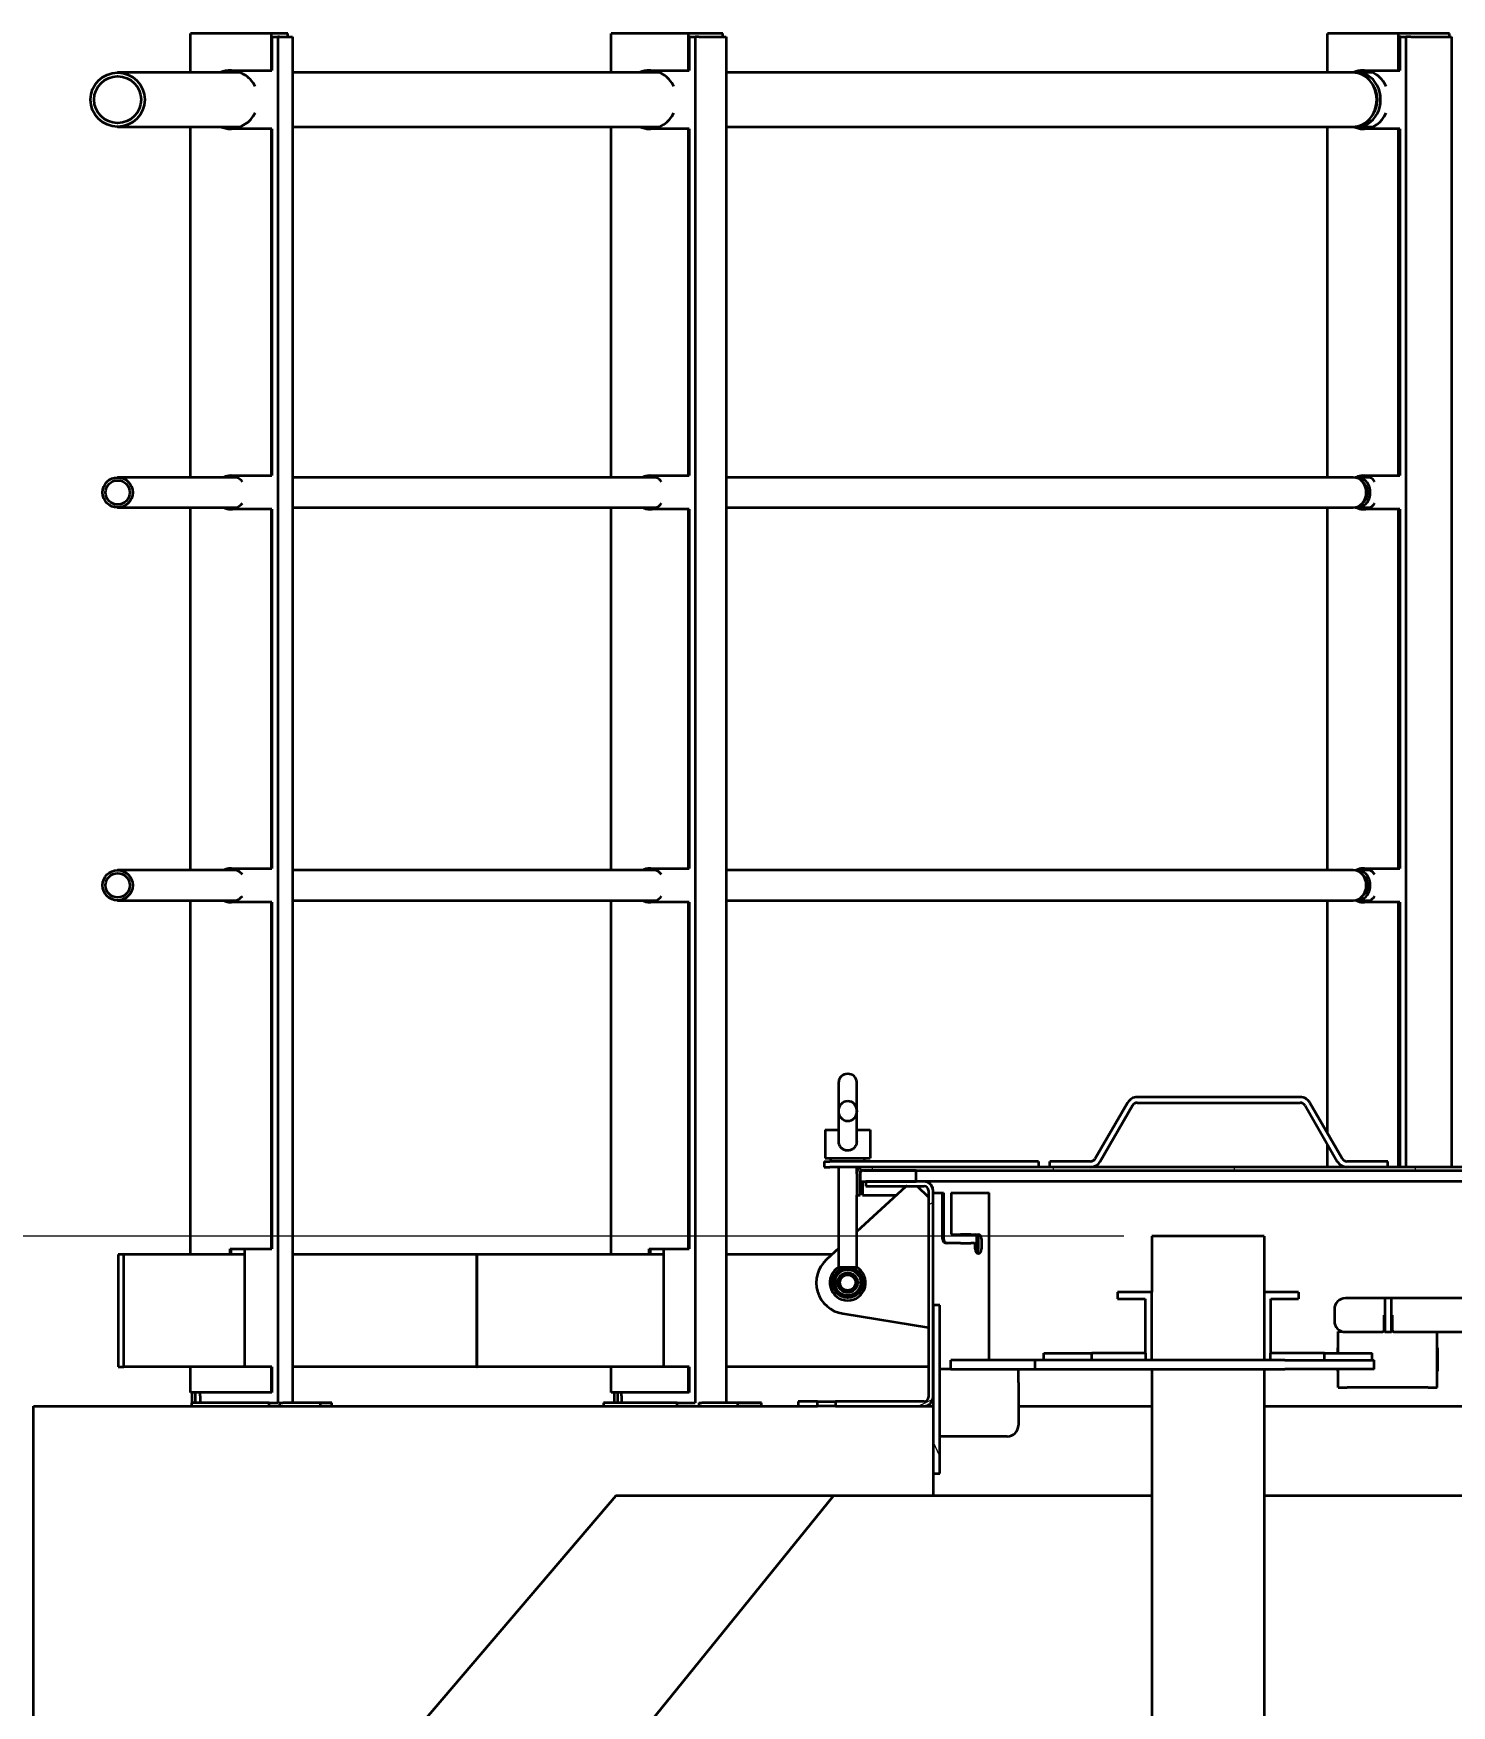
# Model space of a CAD drawing. Header units: millimetres. Extents: x 0 to 42050, y 0 to 29700.
# Drawn here: x 3767 to 5030, y 26029 to 27519 of the extents above; entities that cross this region are included whole.
import ezdxf

# ---------------------------------------------------------------- set-up
doc = ezdxf.new("R2010")
doc.units = ezdxf.units.MM
doc.header["$LTSCALE"] = 50
for name, color, linetype, lineweight in [('Dimension', 7, 'Continuous', 18), ('Hatch', 7, 'Continuous', 18), ('Visible', 7, 'Continuous', 35)]:
    doc.layers.add(name, color=color, linetype=linetype, lineweight=lineweight)
doc.styles.add('Title', font='arial.ttf')
doc.dimstyles.new('Default - Method 2b', dxfattribs={"dimscale": 50, "dimtxt": 3, "dimasz": 2.5, "dimexe": 3, "dimexo": 0.5, "dimgap": 0.7, "dimtad": 0, "dimtoh": 1, "dimdec": 1, "dimrnd": 1e-08, "dimtxsty": 'Title', "dimcen": 0.09, "dimdle": 10, "dimclrd": 256, "dimclre": 256, "dimclrt": 7, "dimadec": 0, "dimazin": 2, "dimtfac": 0.833333, "dimtdec": 1, "dimtmove": 0, "dimatfit": 3, "dimfxl": 1, "dimtolj": 1, "dimlwd": -1, "dimlwe": -1, "dimarcsym": 0})
pattern_1 = [(10, (0, 0), (-27.56665, 156.3382), [])]
pattern_2 = [(25, (0, 0), (-67.09065, 143.8764), [])]
pattern_3 = [(115.0002, (0, 0), (-143.8761, -67.0912), [])]
pattern_4 = [(100.0002, (0, 0), (-156.33815, -27.5671), [])]

# ---------------------------------------------------------------- blocks, each defined once
blk = doc.blocks.new('*D29')
at = {"layer": 'Defpoints', "color": 0, "transparency": 16777216}
for p in [(4763.2, 26447.8), (2496.9, 19936.3), (3496.9, 19936.3)]:
    blk.add_point(p, dxfattribs=at)
at = {"layer": 'Dimension', "transparency": 16777216}
for p, q in [((4738.2, 26447.8), (2346.9, 26447.8)), ((2496.9, 26322.8), (2496.9, 23437)), ((2496.9, 20061.3), (2496.9, 22947.1)), ((3471.9, 19936.3), (2346.9, 19936.3))]:
    blk.add_line(p, q, dxfattribs=at)
for points in [[(2476, 26322.8), (2517.7, 26322.8), (2496.9, 26447.8)], [(2476, 20061.3), (2517.7, 20061.3), (2496.9, 19936.3)]]:
    blk.add_solid(points, dxfattribs=at)
at = {"layer": 'Dimension', "color": 7, "transparency": 16777216, "insert": (2573.5, 22982.1), "char_height": 150, "attachment_point": 7, "rotation": 90, "style": 'Title'}
blk.add_mtext('\\A1;6511', dxfattribs=at)

msp = doc.modelspace()

# ---------------------------------------------------------------- hatches: boundary and pattern name
at = {"layer": 'Hatch'}
h = msp.add_hatch(dxfattribs=at)
h.set_pattern_fill('ANSI31', color=256, scale=1270, angle=-35, style=0)
h.set_pattern_definition(pattern_1)
edge = h.paths.add_edge_path()
edge.add_ellipse((3841.88, 27460.34), major_axis=(24.15, 0), ratio=1, start_angle=0, end_angle=360)
edge = h.paths.add_edge_path(flags=0)
edge.add_ellipse((3841.88, 27460.34), major_axis=(-20.9, 0), ratio=1, start_angle=0, end_angle=360)
h = msp.add_hatch(dxfattribs=at)
h.set_pattern_fill('ANSI31', color=256, scale=1270, angle=85.00025, style=0)
h.set_pattern_definition([(130.00025, (0, 0), (-121.6091, -102.0431), [])])
edge = h.paths.add_edge_path()
edge.add_ellipse((3841.88, 27110.34), major_axis=(13.45, 0), ratio=1, start_angle=0, end_angle=360)
edge = h.paths.add_edge_path(flags=0)
edge.add_ellipse((3841.88, 27110.34), major_axis=(-10.8, 0), ratio=1, start_angle=0, end_angle=360)
h = msp.add_hatch(dxfattribs=at)
h.set_pattern_fill('ANSI31', color=256, scale=1270, angle=-20, style=0)
h.set_pattern_definition(pattern_2)
edge = h.paths.add_edge_path()
edge.add_ellipse((3841.88, 26760.34), major_axis=(13.45, 0), ratio=1, start_angle=0, end_angle=360)
edge = h.paths.add_edge_path(flags=0)
edge.add_ellipse((3841.88, 26760.34), major_axis=(-10.8, 0), ratio=1, start_angle=0, end_angle=360)
h = msp.add_hatch(dxfattribs=at)
h.set_pattern_fill('ANSI31', color=256, scale=1270, angle=55.00018, style=0)
h.set_pattern_definition(pattern_4)
edge = h.paths.add_edge_path()
edge.add_ellipse((4492.23, 26559.17), major_axis=(0, 9.1), ratio=0.8790755, start_angle=0, end_angle=360)
h = msp.add_hatch(dxfattribs=at)
h.set_pattern_fill('ANSI31', color=256, scale=1270, angle=55.00018, style=0)
h.set_pattern_definition(pattern_4)
edge = h.paths.add_edge_path()
edge.add_line((4503.23, 26484.34), (4503.23, 26496.34))
edge.add_line((4503.23, 26496.34), (4503.23, 26503.34))
edge.add_ellipse((4506.23, 26503.34), major_axis=(-3, 0), ratio=1, start_angle=270, end_angle=360, ccw=False)
edge.add_line((4506.23, 26506.34), (4553.23, 26506.34))
edge.add_line((4553.23, 26506.34), (6383.23, 26506.34))
edge.add_line((6383.23, 26506.34), (6430.23, 26506.34))
edge.add_ellipse((6430.23, 26503.34), major_axis=(3, 0), ratio=1, start_angle=0, end_angle=90, ccw=False)
edge.add_line((6433.23, 26503.34), (6433.23, 26496.34))
edge.add_line((6433.23, 26496.34), (6433.23, 26484.34))
edge.add_line((6433.23, 26484.34), (6436.23, 26484.34))
edge.add_line((6436.23, 26484.34), (6436.23, 26503.34))
edge.add_ellipse((6430.23, 26503.34), major_axis=(6, 0), ratio=1, start_angle=0, end_angle=90)
edge.add_line((6430.23, 26509.34), (4506.23, 26509.34))
edge.add_ellipse((4506.23, 26503.34), major_axis=(-6, 0), ratio=1, start_angle=270, end_angle=360)
edge.add_line((4500.23, 26503.34), (4500.23, 26484.34))
edge.add_line((4500.23, 26484.34), (4503.23, 26484.34))
h = msp.add_hatch(dxfattribs=at)
h.set_pattern_fill('ANSI31', color=256, scale=1270, angle=-35, style=0)
h.set_pattern_definition(pattern_1)
h.paths.add_polyline_path([(4503.23, 26506.34), (4503.23, 26503.34), (4503.23, 26496.34), (4508.23, 26496.34), (4553.23, 26496.34), (4553.23, 26506.34), (4506.23, 26506.34)])
h = msp.add_hatch(dxfattribs=at)
h.set_pattern_fill('ANSI31', color=256, scale=1270, angle=-20, style=0)
h.set_pattern_definition(pattern_2)
edge = h.paths.add_edge_path()
edge.add_line((4481.23, 26300.34), (4481.23, 26296.34))
edge.add_line((4481.23, 26296.34), (4560.23, 26296.34))
edge.add_ellipse((4560.23, 26304.34), major_axis=(8, 0), ratio=1, start_angle=270, end_angle=360)
edge.add_line((4568.23, 26304.34), (4568.23, 26386.34))
edge.add_line((4568.23, 26386.34), (4568.23, 26488.34))
edge.add_ellipse((4560.23, 26488.34), major_axis=(8, 0), ratio=1, start_angle=0, end_angle=90)
edge.add_line((4560.23, 26496.34), (4508.23, 26496.34))
edge.add_line((4508.23, 26496.34), (4508.23, 26492.34))
edge.add_line((4508.23, 26492.34), (4560.23, 26492.34))
edge.add_ellipse((4560.23, 26488.34), major_axis=(4, 0), ratio=1, start_angle=0, end_angle=90, ccw=False)
edge.add_line((4564.23, 26488.34), (4564.23, 26304.34))
edge.add_ellipse((4560.23, 26304.34), major_axis=(0, -4), ratio=1, start_angle=0, end_angle=90, ccw=False)
edge.add_line((4560.23, 26300.34), (4481.23, 26300.34))
h = msp.add_hatch(dxfattribs=at)
h.set_pattern_fill('ANSI31', color=256, scale=1270, angle=70.00021, style=0)
h.set_pattern_definition(pattern_3)
h.paths.add_polyline_path([(3847.38, 26331.34), (3847.38, 26431.34), (3842.38, 26431.34), (3842.38, 26331.34)])
h = msp.add_hatch(dxfattribs=at)
h.set_pattern_fill('ANSI31', color=256, scale=1270, angle=70.00021, style=0)
h.set_pattern_definition(pattern_3)
h.paths.add_polyline_path([(4568.23, 26236.34), (4574.23, 26236.34), (4574.23, 26386.34), (4568.23, 26386.34), (4568.23, 26304.34)])
h = msp.add_hatch(dxfattribs=at)
h.set_pattern_fill('ANSI31', color=256, scale=1270, angle=70.00021, style=0)
h.set_pattern_definition(pattern_3)
h.paths.add_polyline_path([(4976.73, 26362.34), (4976.73, 26392.34), (4970.73, 26392.34), (4970.73, 26362.34)])
h = msp.add_hatch(dxfattribs=at)
h.set_pattern_fill('ANSI31', color=256, scale=1270, angle=-20, style=0)
h.set_pattern_definition(pattern_2)
h.paths.add_polyline_path([(4465.23, 26296.34), (4465.23, 26300.34), (4448.23, 26300.34), (4448.23, 26296.34)])

# ---------------------------------------------------------------- linework, layer by layer
at = {"layer": 'Visible', "color": 9, "true_color": 0xc0c0c0}
for p, q in [((3978.73, 27519.34), (3906.71, 27519.34)), ((3906.71, 27484.49), (3906.71, 27519.34)), ((3993.41, 27519.34), (3978.73, 27519.34)), ((3978.73, 27519.34), (3978.73, 27486.34)), ((3993.41, 27516.34), (3993.41, 27519.34)), ((4350.03, 27519.34), (4281.45, 27519.34)), ((4281.45, 27484.49), (4281.45, 27519.34)), ((4380.88, 27519.34), (4350.03, 27519.34)), ((4350.03, 27519.34), (4350.03, 27486.34)), ((4380.88, 27516.34), (4380.88, 27519.34)), ((4982.43, 27519.34), (4919.66, 27519.34)), ((4919.66, 27484.49), (4919.66, 27519.34)), ((5028.39, 27519.34), (4982.43, 27519.34)), ((4982.43, 27519.34), (4982.43, 27486.34)), ((5028.39, 27516.34), (5028.39, 27519.34)), ((3979.22, 27516.34), (3979.22, 27486.34)), ((3979.54, 27516.34), (3979.22, 27516.34)), ((3979.54, 27516.34), (3984.48, 27516.34)), ((3984.48, 27516.34), (3984.48, 26299.34)), ((3985.95, 27516.34), (3984.48, 27516.34)), ((3985.95, 27516.34), (3996.06, 27516.34)), ((3996.06, 27516.34), (3997.53, 27516.34)), ((3997.53, 27516.34), (3997.53, 26299.35)), ((4351.06, 27516.34), (4351.06, 27486.34)), ((4351.74, 27516.34), (4351.06, 27516.34)), ((4351.74, 27516.34), (4356.44, 27516.34)), ((4356.44, 27516.34), (4356.44, 26299.34)), ((4359.52, 27516.34), (4356.44, 27516.34)), ((4359.52, 27516.34), (4380.78, 27516.34)), ((4380.78, 27516.34), (4383.86, 27516.34)), ((4383.86, 27516.34), (4383.86, 26299.35)), ((4983.96, 27516.34), (4983.96, 27486.34)), ((4984.98, 27516.34), (4983.96, 27516.34)), ((4984.98, 27516.34), (4989.28, 27516.34)), ((4989.28, 27516.34), (4989.28, 26509.34)), ((4993.88, 27516.34), (4989.28, 27516.34)), ((4993.88, 27516.34), (5025.54, 27516.34)), ((5025.54, 27516.34), (5030.13, 27516.34)), ((5030.13, 27516.34), (5030.13, 26509.34)), ((3951.6, 27484.49), (3841.88, 27484.49)), ((3942.72, 27486.34), (3978.73, 27486.34)), ((3948.43, 27486.34), (3954.39, 27482.85)), ((3978.73, 27486.34), (3979.22, 27486.34)), ((4325.13, 27484.49), (3997.53, 27484.49)), ((4314.09, 27486.18), (4314.09, 27484.49)), ((4315.74, 27486.34), (4350.03, 27486.34)), ((4322.12, 27486.34), (4327.79, 27482.85)), ((4350.03, 27486.34), (4351.06, 27486.34)), ((4942.58, 27484.49), (4383.86, 27484.49)), ((4960.62, 27484.49), (4946.11, 27484.49)), ((4951.05, 27486.34), (4982.43, 27486.34)), ((4957.87, 27486.34), (4963.06, 27482.85)), ((4982.43, 27486.34), (4983.96, 27486.34)), ((4963.69, 27462.73), (4963.68, 27462.8)), ((4963.69, 27457.94), (4963.68, 27457.87)), ((3841.88, 27436.19), (3951.06, 27436.19)), ((3906.71, 27123.79), (3906.71, 27436.19)), ((3978.73, 27434.34), (3942.72, 27434.34)), ((3978.73, 27434.34), (3978.73, 27125.34)), ((3979.22, 27434.34), (3978.73, 27434.34)), ((3979.22, 27434.34), (3979.22, 27125.34)), ((3997.53, 27436.19), (4324.62, 27436.19)), ((4281.45, 27123.79), (4281.45, 27436.19)), ((4314.09, 27436.19), (4314.09, 27434.49)), ((4350.03, 27434.34), (4315.74, 27434.34)), ((4317.08, 27436.19), (4317.08, 27434.38)), ((4350.03, 27434.34), (4350.03, 27125.34)), ((4351.06, 27434.34), (4350.03, 27434.34)), ((4351.06, 27434.34), (4351.06, 27125.34)), ((4383.86, 27436.19), (4942.58, 27436.19)), ((4919.66, 27123.79), (4919.66, 27436.19)), ((4946.11, 27436.19), (4960.16, 27436.19)), ((4982.43, 27434.34), (4951.05, 27434.34)), ((4982.43, 27434.34), (4982.43, 27125.34)), ((4983.96, 27434.34), (4982.43, 27434.34)), ((4983.96, 27434.34), (4983.96, 27125.34)), ((3948.17, 27123.79), (3841.88, 27123.79)), ((3942.72, 27125.34), (3978.73, 27125.34)), ((3945.53, 27125.34), (3948.96, 27123.33)), ((3978.73, 27125.34), (3979.22, 27125.34)), ((4321.87, 27123.79), (3997.53, 27123.79)), ((4314.09, 27125.06), (4314.09, 27123.79)), ((4315.74, 27125.34), (4350.03, 27125.34)), ((4319.35, 27125.34), (4322.62, 27123.33)), ((4350.03, 27125.34), (4351.06, 27125.34)), ((4942.58, 27123.79), (4383.86, 27123.79)), ((4957.64, 27123.79), (4946.11, 27123.79)), ((4951.05, 27125.34), (4982.43, 27125.34)), ((4953.62, 27116.22), (4953.34, 27116.69)), ((4955.33, 27125.34), (4958.33, 27123.33)), ((4982.43, 27125.34), (4983.96, 27125.34)), ((4953.62, 27104.45), (4953.34, 27103.98)), ((3841.88, 27096.89), (3948.11, 27096.89)), ((3906.71, 26773.79), (3906.71, 27096.89)), ((3978.73, 27095.34), (3942.72, 27095.34)), ((3978.73, 27095.34), (3978.73, 26775.34)), ((3979.22, 27095.34), (3978.73, 27095.34)), ((3979.22, 27095.34), (3979.22, 26775.34)), ((3997.53, 27096.89), (4321.81, 27096.89)), ((4281.45, 26773.79), (4281.45, 27096.89)), ((4314.09, 27096.89), (4314.09, 27095.61)), ((4350.03, 27095.34), (4315.74, 27095.34)), ((4317.08, 27096.89), (4317.08, 27095.42)), ((4350.03, 27095.34), (4350.03, 26775.34)), ((4351.06, 27095.34), (4350.03, 27095.34)), ((4351.06, 27095.34), (4351.06, 26775.34)), ((4383.86, 27096.89), (4942.58, 27096.89)), ((4919.66, 26773.79), (4919.66, 27096.89)), ((4946.11, 27096.89), (4957.59, 27096.89)), ((4982.43, 27095.34), (4951.05, 27095.34)), ((4982.43, 27095.34), (4982.43, 26775.34)), ((4983.96, 27095.34), (4982.43, 27095.34)), ((4983.96, 27095.34), (4983.96, 26775.34)), ((3948.17, 26773.79), (3841.88, 26773.79)), ((3942.72, 26775.34), (3978.73, 26775.34)), ((3945.53, 26775.34), (3948.96, 26773.33)), ((3978.73, 26775.34), (3979.22, 26775.34)), ((4321.87, 26773.79), (3997.53, 26773.79)), ((4314.09, 26775.06), (4314.09, 26773.79)), ((4315.74, 26775.34), (4350.03, 26775.34)), ((4319.35, 26775.34), (4322.62, 26773.33)), ((4350.03, 26775.34), (4351.06, 26775.34)), ((4942.58, 26773.79), (4383.86, 26773.79)), ((4957.64, 26773.79), (4946.11, 26773.79)), ((4951.05, 26775.34), (4982.43, 26775.34)), ((4955.33, 26775.34), (4958.33, 26773.33)), ((4982.43, 26775.34), (4983.96, 26775.34)), ((4953.62, 26766.22), (4953.34, 26766.69)), ((3841.88, 26746.89), (3948.11, 26746.89)), ((3906.71, 26431.34), (3906.71, 26746.89)), ((3978.73, 26745.34), (3942.72, 26745.34)), ((3978.73, 26745.34), (3978.73, 26436.34)), ((3979.22, 26745.34), (3978.73, 26745.34)), ((3979.22, 26745.34), (3979.22, 26436.34)), ((3997.53, 26746.89), (4321.81, 26746.89)), ((4281.45, 26431.34), (4281.45, 26746.89)), ((4314.09, 26746.89), (4314.09, 26745.61)), ((4350.03, 26745.34), (4315.74, 26745.34)), ((4317.08, 26746.89), (4317.08, 26745.42)), ((4350.03, 26745.34), (4350.03, 26436.34)), ((4351.06, 26745.34), (4350.03, 26745.34)), ((4351.06, 26745.34), (4351.06, 26436.34)), ((4383.86, 26746.89), (4942.58, 26746.89)), ((4919.66, 26539.37), (4919.66, 26746.89)), ((4946.11, 26746.89), (4957.59, 26746.89)), ((4982.43, 26745.34), (4951.05, 26745.34)), ((4953.62, 26754.45), (4953.34, 26753.98)), ((4982.43, 26745.34), (4982.43, 26509.34)), ((4983.96, 26745.34), (4982.43, 26745.34)), ((4983.96, 26745.34), (4983.96, 26509.34)), ((4919.66, 26509.34), (4919.66, 26529.37)), ((3847.38, 26431.34), (3842.38, 26431.34)), ((3842.38, 26431.34), (3842.38, 26331.34)), ((3847.38, 26331.34), (3847.38, 26431.34)), ((3954.88, 26431.34), (3847.38, 26431.34)), ((3942.22, 26431.34), (3942.22, 26436.34)), ((3942.22, 26436.34), (3978.73, 26436.34)), ((3942.71, 26436.34), (3942.71, 26431.34)), ((3954.88, 26436.34), (3954.88, 26331.34)), ((3978.73, 26436.34), (3979.22, 26436.34)), ((4161.76, 26431.34), (3997.53, 26431.34)), ((4161.76, 26331.34), (4161.76, 26431.34)), ((4162.11, 26431.34), (4161.76, 26431.34)), ((4328.26, 26431.34), (4162.11, 26431.34)), ((4162.11, 26331.34), (4162.11, 26431.34)), ((4315.27, 26431.34), (4315.27, 26436.34)), ((4315.27, 26436.34), (4350.03, 26436.34)), ((4316.3, 26436.34), (4316.3, 26431.34)), ((4328.26, 26436.34), (4328.26, 26331.34)), ((4350.03, 26436.34), (4351.06, 26436.34)), ((4478.04, 26431.34), (4383.86, 26431.34)), ((3842.38, 26331.34), (3847.38, 26331.34)), ((3948.27, 26331.34), (3847.38, 26331.34)), ((3906.71, 26308.34), (3906.71, 26331.34)), ((3978.73, 26331.34), (3948.27, 26331.34)), ((3978.73, 26331.34), (3978.73, 26308.34)), ((3979.22, 26331.34), (3978.73, 26331.34)), ((3979.22, 26331.34), (3979.22, 26308.34)), ((4161.76, 26331.34), (3997.53, 26331.34)), ((4161.76, 26331.34), (4162.11, 26331.34)), ((4321.02, 26331.34), (4162.11, 26331.34)), ((4281.45, 26308.34), (4281.45, 26331.34)), ((4350.03, 26331.34), (4321.02, 26331.34)), ((4350.03, 26331.34), (4350.03, 26308.34)), ((4351.06, 26331.34), (4350.03, 26331.34)), ((4351.06, 26331.34), (4351.06, 26308.34)), ((4564.23, 26331.34), (4383.86, 26331.34)), ((3766.88, 26296.34), (4448.23, 26296.34)), ((3766.88, 25996.34), (3766.88, 26296.34)), ((3915.59, 26308.34), (3906.71, 26308.34)), ((3976.81, 26299.34), (3907.75, 26299.34)), ((3907.75, 26299.34), (3907.75, 26296.34)), ((3908.18, 26299.34), (3908.18, 26308.34)), ((3911.13, 26299.34), (3911.13, 26308.34)), ((3915.42, 26305.34), (3915.42, 26308.34)), ((3915.42, 26305.34), (3915.42, 26299.34)), ((3978.73, 26308.34), (3915.59, 26308.34)), ((3976.81, 26299.34), (3984.48, 26299.34)), ((3976.81, 26296.34), (3976.81, 26299.34)), ((3979.22, 26308.34), (3978.73, 26308.34)), ((3985.95, 26299.35), (3985.95, 26296.35)), ((3985.95, 26299.35), (3988.91, 26299.35)), ((3985.95, 26296.35), (3985.95, 26296.34)), ((3985.95, 26296.35), (3988.91, 26296.35)), ((4022.45, 26299.35), (3988.91, 26299.35)), ((3988.91, 26296.35), (4022.45, 26296.35)), ((3993.1, 26296.35), (3993.1, 26296.34)), ((3996.06, 26296.35), (3996.06, 26296.34)), ((4005.2, 26296.34), (4005.2, 26296.35)), ((4032.56, 26299.35), (4022.45, 26299.35)), ((4022.45, 26296.35), (4022.45, 26299.35)), ((4032.56, 26296.35), (4022.45, 26296.35)), ((4032.56, 26296.35), (4032.56, 26299.35)), ((4340.33, 26299.34), (4274.57, 26299.34)), ((4274.57, 26299.34), (4274.57, 26296.34)), ((4289.9, 26308.34), (4281.45, 26308.34)), ((4284.54, 26299.34), (4284.54, 26308.34)), ((4287.35, 26299.34), (4287.35, 26308.34)), ((4350.03, 26308.34), (4289.9, 26308.34)), ((4290.68, 26305.34), (4290.68, 26308.34)), ((4290.68, 26305.34), (4290.68, 26299.34)), ((4340.33, 26299.34), (4356.44, 26299.34)), ((4340.33, 26296.34), (4340.33, 26299.34)), ((4351.06, 26308.34), (4350.03, 26308.34)), ((4359.52, 26299.35), (4359.52, 26296.35)), ((4359.52, 26299.35), (4362.34, 26299.35)), ((4359.52, 26296.35), (4359.52, 26296.34)), ((4359.52, 26296.35), (4362.34, 26296.35)), ((4394.28, 26299.35), (4362.34, 26299.35)), ((4362.34, 26296.35), (4394.28, 26296.35)), ((4377.96, 26296.35), (4377.96, 26296.34)), ((4380.78, 26296.35), (4380.78, 26296.34)), ((4415.53, 26299.35), (4394.28, 26299.35)), ((4394.28, 26296.35), (4394.28, 26299.35)), ((4415.53, 26296.35), (4394.28, 26296.35)), ((4399.97, 26296.34), (4399.97, 26296.35)), ((4415.53, 26296.35), (4415.53, 26299.35)), ((4560.23, 26296.34), (4568.23, 26296.34)), ((4644.23, 26296.34), (4763.23, 26296.34)), ((4863.23, 26296.34), (6368.23, 26296.34)), ((4568.23, 26236.34), (4568.23, 26216.34)), ((4285.59, 26216.34), (4098.14, 25996.34)), ((4568.23, 26216.34), (4285.59, 26216.34)), ((4301.48, 25996.34), (4479.61, 26216.34)), ((4763.23, 26216.34), (4568.23, 26216.34)), ((6368.23, 26216.34), (4863.23, 26216.34))]:
    msp.add_line(p, q, dxfattribs=at)
at = {"layer": 'Visible'}
for p, q in [((4484.23, 26559.17), (4484.23, 26585.3)), ((4500.23, 26559.17), (4500.23, 26585.3)), ((4741.52, 26566.6), (4712.79, 26516.84)), ((4717.12, 26514.34), (4745.85, 26564.1)), ((4895.28, 26571.6), (4750.18, 26571.6)), ((4750.18, 26566.6), (4895.28, 26566.6)), ((4899.61, 26564.1), (4928.34, 26514.34)), ((4932.67, 26516.84), (4903.94, 26566.6)), ((4484.23, 26532.24), (4484.23, 26559.17)), ((4500.23, 26532.24), (4500.23, 26559.17)), ((4472.23, 26542.34), (4484.23, 26542.34)), ((4472.23, 26542.34), (4472.23, 26517.34)), ((4500.23, 26542.34), (4512.23, 26542.34)), ((4512.23, 26542.34), (4512.23, 26517.34)), ((4471.23, 26514.34), (4471.23, 26509.34)), ((4471.23, 26514.34), (4476.23, 26514.34)), ((4471.23, 26509.34), (4476.23, 26509.34)), ((4472.23, 26517.34), (4512.23, 26517.34)), ((4662.23, 26514.34), (4476.23, 26514.34)), ((4506.23, 26509.34), (4476.23, 26509.34)), ((4477.23, 26514.34), (4477.23, 26517.34)), ((4484.23, 26420.19), (4484.23, 26509.34)), ((4500.23, 26503.34), (4500.23, 26509.34)), ((4503.23, 26506.34), (4503.23, 26496.34)), ((4553.23, 26506.34), (4503.23, 26506.34)), ((6430.23, 26509.34), (4506.23, 26509.34)), ((4506.23, 26506.34), (6430.23, 26506.34)), ((4507.23, 26514.34), (4507.23, 26517.34)), ((4553.23, 26496.34), (4553.23, 26506.34)), ((4662.23, 26514.34), (4662.23, 26509.34)), ((4708.46, 26514.34), (4672.23, 26514.34)), ((4672.23, 26509.34), (4672.23, 26514.34)), ((4973.23, 26514.34), (4937, 26514.34)), ((4973.23, 26509.34), (4973.23, 26514.34)), ((4500.23, 26503.34), (4500.23, 26484.34)), ((4543.66, 26491.81), (4500.23, 26451.79)), ((4503.23, 26484.34), (4503.23, 26503.34)), ((4503.23, 26496.34), (4553.23, 26496.34)), ((4505.36, 26496.34), (4505.36, 26484.34)), ((4560.23, 26496.34), (4508.23, 26496.34)), ((4508.23, 26496.34), (4508.23, 26492.34)), ((4508.23, 26492.34), (4560.23, 26492.34)), ((4564.23, 26482.34), (4554.23, 26492.34)), ((6376.23, 26496.34), (4560.23, 26496.34)), ((4500.23, 26484.34), (4503.23, 26484.34)), ((4500.23, 26420.19), (4500.23, 26484.34)), ((4505.36, 26484.34), (4535.55, 26484.34)), ((4562.23, 26484.34), (4564.23, 26484.34)), ((4564.23, 26488.34), (4564.23, 26304.34)), ((4568.23, 26304.34), (4568.23, 26488.34)), ((4568.23, 26486.34), (4576.61, 26486.34)), ((4576.61, 26486.34), (4577.64, 26486.34)), ((4576.61, 26445.34), (4576.61, 26486.34)), ((4577.64, 26486.34), (4577.64, 26445.34)), ((4584.33, 26486.34), (4592.71, 26486.34)), ((4584.33, 26486.34), (4584.33, 26450.34)), ((4592.71, 26486.34), (4601.88, 26486.34)), ((4601.88, 26486.34), (4615.36, 26486.34)), ((4615.36, 26486.34), (4618.14, 26486.34)), ((4618.14, 26337.34), (4618.14, 26486.34)), ((4585.3, 26449.34), (4592.71, 26449.34)), ((4601.88, 26449.34), (4592.71, 26449.34)), ((4601.88, 26449.34), (4608.62, 26449.34)), ((4607.12, 26432.95), (4607.12, 26448.87)), ((4608.62, 26436.34), (4608.62, 26445.34)), ((4611.45, 26445.34), (4611.45, 26436.34)), ((4863.23, 26447.76), (4763.23, 26447.76)), ((4763.23, 26447.76), (4763.23, 26397.76)), ((4863.23, 26447.76), (4863.23, 26397.76)), ((4484.23, 26437.04), (4473.26, 26426.93)), ((4592.71, 26441.34), (4580.47, 26441.34)), ((4592.71, 26441.34), (4601.88, 26441.34)), ((4605.08, 26441.34), (4601.88, 26441.34)), ((4605.79, 26436.34), (4605.79, 26440.34)), ((4484.23, 26420.19), (4500.23, 26420.19)), ((4574.23, 26386.34), (4568.23, 26386.34)), ((4568.23, 26386.34), (4568.23, 26236.34)), ((4574.23, 26236.34), (4574.23, 26386.34)), ((4763.23, 26397.76), (4732.55, 26397.76)), ((4732.55, 26397.76), (4732.55, 26391.76)), ((4732.55, 26391.76), (4757.23, 26391.76)), ((4757.23, 26391.76), (4757.23, 26343.34)), ((4763.23, 26337.34), (4763.23, 26397.76)), ((4893.92, 26397.76), (4863.23, 26397.76)), ((4863.23, 26397.76), (4863.23, 26337.34)), ((4869.23, 26343.34), (4869.23, 26391.76)), ((4869.23, 26391.76), (4893.92, 26391.76)), ((4893.92, 26397.76), (4893.92, 26391.76)), ((4970.73, 26392.34), (4935.73, 26392.34)), ((4976.73, 26392.34), (4970.73, 26392.34)), ((4970.73, 26392.34), (4970.73, 26362.34)), ((4976.73, 26362.34), (4976.73, 26392.34)), ((5167.23, 26392.34), (4976.73, 26392.34)), ((4487.77, 26378.69), (4564.23, 26366.34)), ((4925.73, 26382.34), (4925.73, 26372.34)), ((4970.23, 26364.34), (4970.23, 26377.34)), ((4970.23, 26377.34), (4970.73, 26377.34)), ((4976.73, 26377.34), (4977.23, 26377.34)), ((4977.23, 26377.34), (4977.23, 26364.34)), ((4929.23, 26343.34), (4929.23, 26362.84)), ((4929.23, 26362.84), (4932.61, 26362.84)), ((4935.73, 26362.34), (4968.23, 26362.34)), ((4970.73, 26362.84), (4969.56, 26362.84)), ((4970.73, 26362.34), (4976.73, 26362.34)), ((4977.91, 26362.84), (4976.73, 26362.84)), ((4979.23, 26362.34), (5166.73, 26362.34)), ((5017.23, 26312.84), (5017.23, 26362.34)), ((4667.08, 26343.34), (4709.6, 26343.34)), ((4667.08, 26337.34), (4667.08, 26343.34)), ((4709.6, 26337.34), (4709.6, 26343.34)), ((4757.87, 26343.34), (4709.6, 26343.34)), ((4757.87, 26337.34), (4757.87, 26343.34)), ((4916.87, 26343.34), (4868.6, 26343.34)), ((4868.6, 26343.34), (4868.6, 26337.34)), ((4916.87, 26343.34), (4959.39, 26343.34)), ((4916.87, 26337.34), (4916.87, 26343.34)), ((4928.73, 26348.34), (4929.23, 26348.34)), ((4928.73, 26343.34), (4928.73, 26348.34)), ((4959.39, 26337.34), (4959.39, 26343.34)), ((5017.23, 26348.34), (5017.73, 26348.34)), ((5017.73, 26348.34), (5017.73, 26327.34)), ((4584.23, 26329.34), (4574.23, 26329.34)), ((4584.23, 26329.34), (4584.23, 26337.34)), ((4659.23, 26337.34), (4584.23, 26337.34)), ((4584.23, 26329.34), (4659.23, 26329.34)), ((4644.23, 26317.34), (4644.23, 26329.34)), ((4659.23, 26329.34), (4659.23, 26337.34)), ((4881.56, 26337.34), (4659.23, 26337.34)), ((4659.23, 26329.34), (4881.56, 26329.34)), ((4763.23, 26329.34), (4763.23, 20969.89)), ((4863.23, 26329.34), (4863.23, 20969.89)), ((4881.56, 26337.34), (4961.23, 26337.34)), ((4961.23, 26329.34), (4881.56, 26329.34)), ((4928.73, 26327.34), (4928.73, 26329.34)), ((4929.23, 26327.34), (4928.73, 26327.34)), ((4929.23, 26312.84), (4929.23, 26329.34)), ((4961.23, 26329.34), (4961.23, 26337.34)), ((5017.73, 26327.34), (5017.23, 26327.34)), ((4644.23, 26317.34), (4644.23, 26279.34)), ((4929.23, 26312.84), (4937.23, 26312.84)), ((5009.23, 26312.84), (4937.23, 26312.84)), ((5009.23, 26312.84), (5017.23, 26312.84)), ((4465.23, 26300.34), (4448.23, 26300.34)), ((4448.23, 26300.34), (4448.23, 26296.34)), ((4448.23, 26296.34), (4465.23, 26296.34)), ((4465.23, 26296.34), (4465.23, 26300.34)), ((4465.23, 26300.34), (4481.23, 26300.34)), ((4481.23, 26296.34), (4465.23, 26296.34)), ((4481.23, 26300.34), (4481.23, 26296.34)), ((4560.23, 26300.34), (4481.23, 26300.34)), ((4481.23, 26296.34), (4560.23, 26296.34)), ((4634.23, 26269.34), (4574.23, 26269.34)), ((4568.23, 26236.34), (4574.23, 26236.34))]:
    msp.add_line(p, q, dxfattribs=at)
at = {"layer": 'Visible', "color": 9, "true_color": 0xc0c0c0}
for centre, radius in [((3841.88, 27460.34), 24.15), ((3841.88, 27460.34), 20.9), ((3841.88, 27110.34), 13.45), ((3841.88, 27110.34), 10.8), ((3841.88, 26760.34), 13.45), ((3841.88, 26760.34), 10.8)]:
    msp.add_circle(centre, radius, dxfattribs=at)
at = {"layer": 'Visible'}
for radius in [13.56, 11.58, 8.9, 8, 7]:
    msp.add_circle((4492.23, 26406.34), radius, dxfattribs=at)
for centre, radius, start, end in [((4750.18, 26561.6), 10, 90, 150), ((4750.18, 26561.6), 5, 90, 150), ((4895.28, 26561.6), 10, 30, 90), ((4895.28, 26561.6), 5, 30, 90), ((4506.23, 26503.34), 6, 90, 180), ((4506.23, 26503.34), 3, 90, 180), ((4708.46, 26519.34), 5, 270, 330), ((4708.46, 26519.34), 10, 270, 330), ((4937, 26519.34), 10, 210, 270), ((4937, 26519.34), 5, 210, 270), ((4545.02, 26490.34), 2, 90, 132.66341), ((4560.23, 26488.34), 8, 0, 90), ((4560.23, 26488.34), 4, 0, 90), ((4492.23, 26406.34), 28, 132.66341, 260.81923), ((4492.23, 26406.34), 16, 120, 60), ((4935.73, 26382.34), 10, 90, 180), ((4935.73, 26372.34), 10, 180, 270), ((4968.23, 26364.34), 2, 270, 0), ((4979.23, 26364.34), 2, 180, 270), ((4560.23, 26304.34), 8, 270, 0), ((4560.23, 26304.34), 4, 270, 0), ((4634.23, 26279.34), 10, 270, 0)]:
    msp.add_arc(centre, radius, start, end, dxfattribs=at)
at = {"layer": 'Visible', "color": 9, "true_color": 0xc0c0c0}
for centre, major_axis, ratio, start_param, end_param in [((3942.72, 27460.34), (0, 26), 0.9866028, 0, 0.3795103), ((3943.21, 27460.34), (0, 26), 0.9866028, 0, 0.3795103), ((3956.91, 27460.34), (0, 26), 0.9866028, 0.2707002, 0.3795103), ((3957.4, 27460.34), (0, 26), 0.9866028, 0.2839867, 0.3795103), ((3941.56, 27460.34), (0, -26), 0.9866028, 2.0436914, 2.6179939), ((4315.74, 27460.34), (0, 26), 0.9394071, 0, 0.3795103), ((4316.77, 27460.34), (0, 26), 0.9394071, 0, 0.3795103), ((4315.57, 27460.34), (0, -26), 0.9394071, 2.0436914, 2.6179939), ((4942.58, 27460.34), (0, 24.15), 0.8636901, 3.1415927, 6.2831853), ((4951.05, 27460.34), (0, 26), 0.859796, 0, 0.3796064), ((4952.58, 27460.34), (0, 26), 0.859796, 0, 0.3865635), ((4946.11, 27460.34), (0, 24.15), 0.8632529, 3.0568317, 6.3679463), ((4946.11, 27460.34), (0, 20.9), 0.8632529, 4.0062954, 5.4184825), ((4951.88, 27460.34), (0, -26), 0.859796, 2.0436914, 2.6179939), ((4946.11, 27460.34), (0, 20.5), 0.8634716, 4.5951347, 4.8296432), ((3941.56, 27460.34), (0, -26), 0.9866028, 0.0321072, 1.0979012), ((4315.57, 27460.34), (0, -26), 0.9394071, 0.0244288, 1.0979012), ((4951.88, 27460.34), (0, -26), 0.859796, 0.0156197, 1.0979012), ((3942.72, 27460.34), (0, -26), 0.9866028, 5.903675, 6.2831853), ((3943.21, 27460.34), (0, -26), 0.9866028, 5.903675, 6.2831853), ((3954.12, 27460.34), (0, -26), 0.9866028, 5.903675, 6.0358164), ((3954.61, 27460.34), (0, -26), 0.9866028, 5.903675, 6.0259647), ((3956.91, 27460.34), (0, -26), 0.9866028, 5.903675, 5.9793155), ((3957.4, 27460.34), (0, -26), 0.9866028, 5.903675, 5.9693018), ((4315.74, 27460.34), (0, -26), 0.9394071, 5.903675, 6.2831853), ((4316.77, 27460.34), (0, -26), 0.9394071, 5.903675, 6.2831853), ((4951.05, 27460.34), (0, -26), 0.859796, 5.9035789, 6.2831853), ((4952.58, 27460.34), (0, -26), 0.859796, 5.8966218, 6.2831853), ((4953.41, 27460.34), (0, -26), 0.859796, 5.9005302, 6.2489148), ((3942.72, 27110.34), (0, 15), 0.9866028, 0, 0.4586146), ((3943.21, 27110.34), (0, 15), 0.9866028, 0, 0.4586146), ((3941.56, 27110.34), (0, -15), 0.9866028, 2.2624317, 2.6179939), ((4315.74, 27110.34), (0, 15), 0.9394071, 0, 0.4586146), ((4316.77, 27110.34), (0, 15), 0.9394071, 0, 0.4586146), ((4315.57, 27110.34), (0, -15), 0.9394071, 2.2624317, 2.6179939), ((4942.58, 27110.34), (0, 13.45), 0.8636901, 3.1415927, 6.2831853), ((4946.11, 27110.34), (0, 13.45), 0.8632529, 2.9889916, 6.4357864), ((4951.05, 27110.34), (0, 15), 0.859796, 0, 0.4638214), ((4952.58, 27110.34), (0, 15), 0.859796, 0, 0.4586146), ((4946.11, 27110.34), (0, 10.8), 0.8632529, 3.7110392, 5.7137388), ((4946.11, 27110.34), (0, 10.5), 0.8634716, 4.1179082, 5.3068698), ((4951.88, 27110.34), (0, -15), 0.859796, 2.2624317, 2.6179939), ((3941.56, 27110.34), (0, -15), 0.9866028, 0.0556717, 0.879161), ((4315.57, 27110.34), (0, -15), 0.9394071, 0.0423517, 0.879161), ((4951.88, 27110.34), (0, -15), 0.859796, 0.0270763, 0.879161), ((3942.72, 27110.34), (0, -15), 0.9866028, 5.8245707, 6.2831853), ((3943.21, 27110.34), (0, -15), 0.9866028, 5.8245707, 6.2831853), ((3954.12, 27110.34), (0, 15), 0.9866028, 2.682978, 2.7032788), ((3954.61, 27110.34), (0, -15), 0.9866028, 5.8245707, 5.8265297), ((4315.74, 27110.34), (0, -15), 0.9394071, 5.8245707, 6.2831853), ((4316.77, 27110.34), (0, -15), 0.9394071, 5.8245707, 6.2831853), ((4951.05, 27110.34), (0, -15), 0.859796, 5.8193639, 6.2831853), ((4952.58, 27110.34), (0, -15), 0.859796, 5.8245707, 6.2831853), ((4953.41, 27110.34), (0, -15), 0.859796, 5.8245707, 6.2237598), ((3942.72, 26760.34), (0, 15), 0.9866028, 0, 0.4586146), ((3943.21, 26760.34), (0, 15), 0.9866028, 0, 0.4586146), ((3941.56, 26760.34), (0, -15), 0.9866028, 2.2624317, 2.6179939), ((4315.74, 26760.34), (0, 15), 0.9394071, 0, 0.4586146), ((4316.77, 26760.34), (0, 15), 0.9394071, 0, 0.4586146), ((4315.57, 26760.34), (0, -15), 0.9394071, 2.2624317, 2.6179939), ((4942.58, 26760.34), (0, 13.45), 0.8636901, 3.1415927, 6.2831853), ((4946.11, 26760.34), (0, 13.45), 0.8632529, 2.9889916, 6.4357864), ((4951.05, 26760.34), (0, 15), 0.859796, 0, 0.4638214), ((4952.58, 26760.34), (0, 15), 0.859796, 0, 0.4586146), ((4951.88, 26760.34), (0, -15), 0.859796, 2.2624317, 2.6179939), ((4946.11, 26760.34), (0, 10.8), 0.8632529, 3.7110392, 5.7137388), ((4946.11, 26760.34), (0, -10.5), 0.8634716, 0.9763155, 2.1652771), ((3942.72, 26760.34), (0, -15), 0.9866028, 5.8245707, 6.2831853), ((3943.21, 26760.34), (0, -15), 0.9866028, 5.8245707, 6.2831853), ((3941.56, 26760.34), (0, -15), 0.9866028, 0.0556717, 0.879161), ((3954.12, 26760.34), (0, 15), 0.9866028, 2.682978, 2.7032788), ((3954.61, 26760.34), (0, -15), 0.9866028, 5.8245707, 5.8265297), ((4315.74, 26760.34), (0, -15), 0.9394071, 5.8245707, 6.2831853), ((4316.77, 26760.34), (0, -15), 0.9394071, 5.8245707, 6.2831853), ((4315.57, 26760.34), (0, -15), 0.9394071, 0.0423517, 0.879161), ((4951.05, 26760.34), (0, -15), 0.859796, 5.8193639, 6.2831853), ((4952.58, 26760.34), (0, -15), 0.859796, 5.8245707, 6.2831853), ((4953.41, 26760.34), (0, -15), 0.859796, 5.8245707, 6.2237598), ((4951.88, 26760.34), (0, -15), 0.859796, 0.0270763, 0.879161)]:
    msp.add_ellipse(centre, major_axis=major_axis, ratio=ratio, start_param=start_param, end_param=end_param, dxfattribs=at)
at = {"layer": 'Visible'}
for centre, major_axis, ratio, start_param, end_param in [((4492.23, 26585.3), (-8, 0), 0.8790755, 3.1415927, 6.2831853), ((4580.47, 26445.34), (0, -4), 0.9659258, 4.712389, 6.2831853), ((4581.51, 26445.34), (0, -4), 0.9659258, 4.712389, 6.2831853), ((4585.3, 26450.34), (0, -1), 0.9659258, 4.712389, 6.2831853), ((4605.79, 26445.34), (0, 4), 0.7071068, 4.712389, 6.2831853), ((4608.62, 26445.34), (0, 4), 0.7071068, 4.712389, 6.2831853), ((4605.08, 26440.34), (0, 1), 0.7071068, 4.712389, 6.2831853), ((4608.62, 26436.34), (0, -4), 0.7071068, 4.712389, 7.8539816), ((4605.79, 26436.34), (0, 4), 0.7071068, 3.6651914, 4.712389)]:
    msp.add_ellipse(centre, major_axis=major_axis, ratio=ratio, start_param=start_param, end_param=end_param, dxfattribs=at)
msp.add_ellipse((4492.23, 26559.17), major_axis=(0, 9.1), ratio=0.8790755, dxfattribs=at)
at = {"layer": 'Visible', "color": 9, "true_color": 0xc0c0c0}
for points, knots in [([(4963.68, 27462.8), (4963.44, 27465.15), (4962.86, 27467.45), (4961.72, 27470.18), (4961.46, 27470.73), (4961.17, 27471.28)], [3.2588469, 3.2588469, 3.2588469, 3.2588469, 3.59472021, 3.59472021, 3.68341923, 3.68341923, 3.68341923, 3.68341923]), ([(4961.17, 27449.39), (4961.34, 27449.72), (4961.5, 27450.05), (4962.62, 27452.47), (4963.27, 27454.72), (4963.62, 27457.31), (4963.65, 27457.59), (4963.68, 27457.87)], [2.59976608, 2.59976608, 2.59976608, 2.59976608, 2.65253121, 2.65253121, 2.9840443, 2.9840443, 3.02433841, 3.02433841, 3.02433841, 3.02433841]), ([(4951.17, 27101.28), (4951.75, 27101.81), (4952.26, 27102.39), (4952.94, 27103.33), (4953.15, 27103.65), (4953.34, 27103.98)], [2.23668001, 2.23668001, 2.23668001, 2.23668001, 2.44486214, 2.44486214, 2.54711186, 2.54711186, 2.54711186, 2.54711186]), ([(4951.17, 26769.39), (4951.75, 26768.87), (4952.26, 26768.28), (4952.94, 26767.34), (4953.15, 26767.02), (4953.34, 26766.69)], [3.80747634, 3.80747634, 3.80747634, 3.80747634, 4.01565847, 4.01565847, 4.11790818, 4.11790818, 4.11790818, 4.11790818])]:
    msp.add_open_spline(points, degree=3, knots=knots, dxfattribs=at)
for points in [[(4953.34, 27116.69), (4952.76, 27117.69), (4952.03, 27118.61), (4951.17, 27119.39)], [(4953.34, 26753.98), (4952.76, 26752.98), (4952.03, 26752.06), (4951.17, 26751.28)]]:
    msp.add_open_spline(points, degree=3, dxfattribs=at)
at = {"layer": 'Visible'}
for points, knots in [([(4500.23, 26532.24), (4500.23, 26531.17), (4500.06, 26530.01), (4499.25, 26527.92), (4498.62, 26526.97), (4497.16, 26525.56), (4496.27, 26524.98), (4494.3, 26524.23), (4493.24, 26524.04), (4491.23, 26524.04), (4490.16, 26524.23), (4488.2, 26524.98), (4487.31, 26525.56), (4485.85, 26526.97), (4485.22, 26527.92), (4484.41, 26530.01), (4484.23, 26531.17), (4484.23, 26532.24)], [2.7352357, 2.7352357, 2.7352357, 2.7352357, 3.0571869, 3.0571869, 3.3791381, 3.3791381, 3.6795715, 3.6795715, 3.9800049, 3.9800049, 4.2804383, 4.2804383, 4.5808717, 4.5808717, 4.9028228, 4.9028228, 5.224774, 5.224774, 5.224774, 5.224774]), ([(4568.23, 26488.34), (4568.23, 26490.08), (4567.83, 26491.47), (4567.05, 26492.75), (4566.9, 26492.97), (4566.33, 26493.69), (4565.86, 26494.12), (4565.35, 26494.49)], [0, 0, 0, 0, 0.27672696, 0.27672696, 0.33663418, 0.33663418, 0.49173782, 0.49173782, 0.49173782, 0.49173782]), ([(4568.23, 26304.34), (4568.23, 26302.59), (4567.83, 26301.2), (4567.05, 26299.92), (4566.9, 26299.7), (4566.33, 26298.98), (4565.86, 26298.55), (4565.35, 26298.18)], [0, 0, 0, 0, 0.27672696, 0.27672696, 0.33663418, 0.33663418, 0.49173782, 0.49173782, 0.49173782, 0.49173782])]:
    msp.add_open_spline(points, degree=3, knots=knots, dxfattribs=at)
for points in [[(4486.44, 26416.37), (4483.75, 26414.81), (4480.65, 26413.02)], [(4492.23, 26419.71), (4489.13, 26417.92), (4486.44, 26416.37)], [(4498.03, 26416.37), (4495.34, 26417.92), (4492.23, 26419.71)], [(4503.82, 26413.02), (4500.71, 26414.81), (4498.03, 26416.37)], [(4480.65, 26413.02), (4480.65, 26409.44), (4480.65, 26406.34)], [(4480.65, 26406.34), (4480.65, 26403.23), (4480.65, 26399.65)], [(4503.82, 26406.34), (4503.82, 26409.44), (4503.82, 26413.02)], [(4503.82, 26399.65), (4503.82, 26403.23), (4503.82, 26406.34)], [(4480.65, 26399.65), (4483.75, 26397.86), (4486.44, 26396.3)], [(4486.44, 26396.3), (4489.13, 26394.75), (4492.23, 26392.96)], [(4492.23, 26392.96), (4495.34, 26394.75), (4498.03, 26396.3)], [(4498.03, 26396.3), (4500.71, 26397.86), (4503.82, 26399.65)]]:
    msp.add_rational_spline(points, [1, 1.0379548493, 1], degree=2, dxfattribs=at)

# ---------------------------------------------------------------- dimensions: what is measured, and where the dimension line sits
at = {"layer": 'Dimension'}
dim = msp.add_linear_dim(base=(2496.88, 19936.34), p1=(4763.23, 26447.76), p2=(3496.88, 19936.34), angle=90, dimstyle='Default - Method 2b', override={"dimgap": 0.7, "dimtoh": 0, "dimdec": 0, "dimtol": 0, "dimlim": 0, "dimtp": 0, "dimtm": 0, "dimtdec": 0, "dimtofl": 0, "dimatfit": 1}, dxfattribs=at)
dim.commit()
dim.dimension.update_dxf_attribs({"geometry": '*D29', "text_midpoint": (2496.88, 23192.05), "dimtype": 160})

doc.saveas('drawing.dxf')
